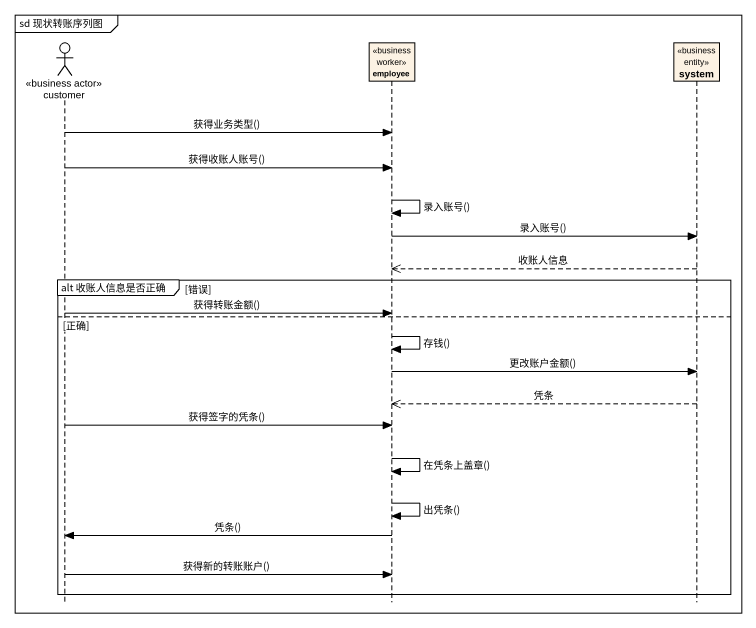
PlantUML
@startuml
mainframe sd 现状转账序列图
hide footbox
actor customer <<business actor>>
participant employee <<business worker>>
participant system <<business entity>>

customer -> employee : 获得业务类型()
customer -> employee : 获得收账人账号()
employee -> employee : 录入账号()
employee -> system : 录入账号()
system -->> employee : 收账人信息
group alt 收账人信息是否正确 [错误]
  customer -> employee : 获得转账金额()
else 正确
  employee -> employee : 存钱()
  employee -> system : 更改账户金额()
  system -->> employee : 凭条
  customer -> employee : 获得签字的凭条()
  employee -> employee : 在凭条上盖章()
  employee -> employee : 出凭条()
  employee -> customer : 凭条()
  customer -> employee : 获得新的转账账户()
end
@enduml
